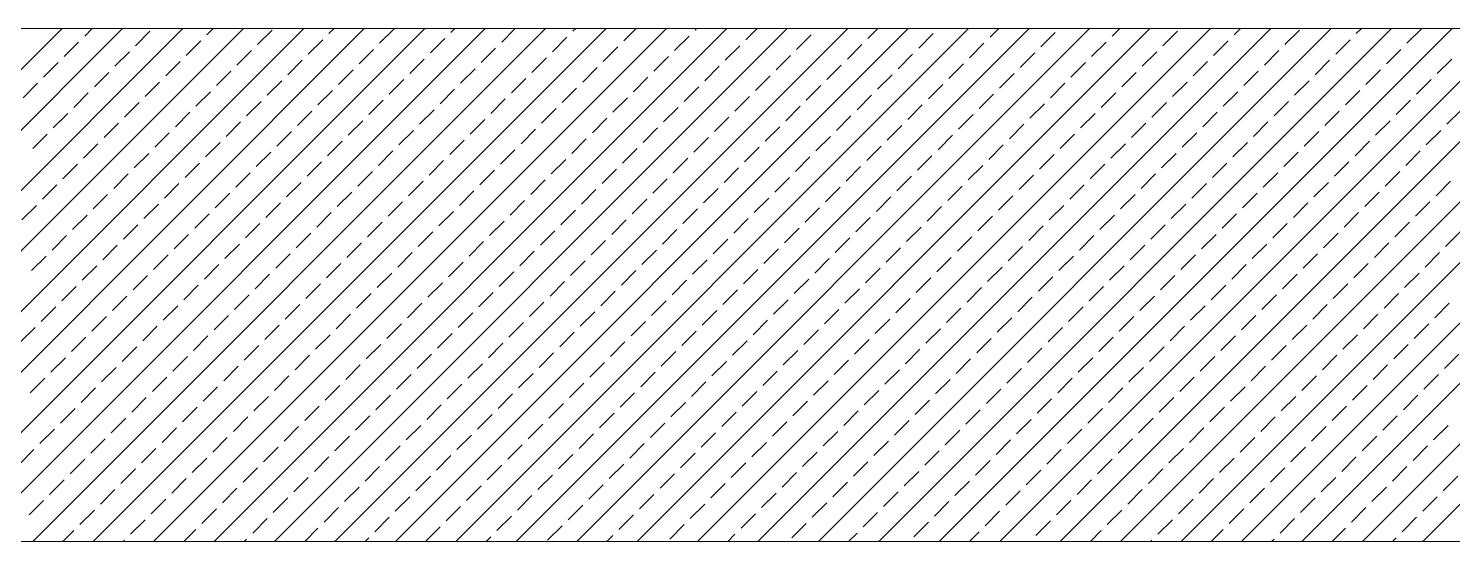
# Model space of a CAD drawing. Header units: millimetres. Extents: x -16104 to 67872, y -88009 to 12107.
# Drawn here: x 1015.96 to 1036.79, y -6998.68 to -6991.18 of the extents above; entities that cross this region are included whole.
import ezdxf

# ---------------------------------------------------------------- set-up
doc = ezdxf.new("R2010")
doc.units = ezdxf.units.MM
doc.layers.get('0').update_dxf_attribs({"color": 241})
doc.layers.add('TARAMA', color=8, linetype='Continuous', lineweight=15)

# ---------------------------------------------------------------- blocks, each defined once
blk = doc.blocks.new('POK')
at = {"layer": 'TARAMA'}
for p, q in [((48031.265, -33586.417), (49095.765, -33586.417)), ((48221.74, -33616.417), (48251.74, -33586.417)), ((48225.275, -33616.417), (48255.275, -33586.417)), ((48228.811, -33616.417), (48258.811, -33586.417)), ((48232.346, -33616.417), (48262.346, -33586.417)), ((48235.882, -33616.417), (48265.882, -33586.417)), ((48239.417, -33616.417), (48269.417, -33586.417)), ((48242.953, -33616.417), (48272.953, -33586.417)), ((48246.488, -33616.417), (48276.488, -33586.417)), ((48250.024, -33616.417), (48280.024, -33586.417)), ((48253.06, -33586.862), (48253.505, -33586.417)), ((48253.559, -33616.417), (48283.559, -33586.417)), ((48256.03, -33587.427), (48256.879, -33586.579)), ((48257.095, -33616.417), (48287.095, -33586.417)), ((48260.202, -33586.791), (48260.576, -33586.417)), ((48260.63, -33616.417), (48290.63, -33586.417)), ((48263.172, -33587.357), (48264.02, -33586.508)), ((48264.166, -33616.417), (48294.166, -33586.417)), ((48267.344, -33586.72), (48267.647, -33586.417)), ((48267.701, -33616.417), (48297.701, -33586.417)), ((48270.314, -33587.286), (48271.162, -33586.437)), ((48271.237, -33616.417), (48301.237, -33586.417)), ((48274.486, -33586.649), (48274.718, -33586.417)), ((48274.773, -33616.417), (48304.773, -33586.417)), ((48277.455, -33587.215), (48278.253, -33586.417)), ((48278.308, -33616.417), (48308.308, -33586.417)), ((48280.425, -33587.781), (48281.274, -33586.932)), ((48281.627, -33586.579), (48281.789, -33586.417)), ((48281.844, -33616.417), (48311.844, -33586.417)), ((48284.597, -33587.144), (48285.324, -33586.417)), ((48285.379, -33616.417), (48315.379, -33586.417)), ((48287.567, -33587.71), (48288.416, -33586.862)), ((48288.769, -33586.508), (48288.86, -33586.417)), ((48288.915, -33616.417), (48318.915, -33586.417)), ((48291.739, -33587.074), (48292.395, -33586.417)), ((48292.45, -33616.417), (48322.45, -33586.417)), ((48294.709, -33587.639), (48295.557, -33586.791)), ((48295.911, -33586.437), (48295.931, -33586.417)), ((48295.986, -33616.417), (48325.986, -33586.417)), ((48298.881, -33587.003), (48299.466, -33586.417)), ((48299.521, -33616.417), (48329.521, -33586.417)), ((48301.851, -33587.569), (48302.699, -33586.72)), ((48303.057, -33616.417), (48333.057, -33586.417)), ((48306.023, -33586.932), (48306.538, -33586.417)), ((48306.592, -33616.417), (48336.592, -33586.417)), ((48308.992, -33587.498), (48309.841, -33586.649)), ((48310.128, -33616.417), (48340.128, -33586.417)), ((48313.164, -33586.862), (48313.609, -33586.417)), ((48313.663, -33616.417), (48343.663, -33586.417)), ((48316.134, -33587.427), (48316.983, -33586.579)), ((48317.199, -33616.417), (48347.199, -33586.417)), ((48320.306, -33586.791), (48320.68, -33586.417)), ((48320.734, -33616.417), (48350.734, -33586.417)), ((48323.276, -33587.357), (48324.124, -33586.508)), ((48324.27, -33616.417), (48354.27, -33586.417)), ((48327.448, -33586.72), (48327.751, -33586.417)), ((48327.806, -33616.417), (48357.806, -33586.417)), ((48330.418, -33587.286), (48331.266, -33586.437)), ((48331.341, -33616.417), (48361.341, -33586.417)), ((48251.858, -33588.064), (48252.707, -33587.215)), ((48254.828, -33588.629), (48255.677, -33587.781)), ((48259, -33587.993), (48259.848, -33587.144)), ((48261.97, -33588.559), (48262.818, -33587.71)), ((48266.142, -33587.922), (48266.99, -33587.074)), ((48269.112, -33588.488), (48269.96, -33587.639)), ((48273.283, -33587.852), (48274.132, -33587.003)), ((48276.253, -33588.417), (48277.102, -33587.569)), ((48283.395, -33588.347), (48284.244, -33587.498)), ((48290.537, -33588.276), (48291.385, -33587.427)), ((48297.679, -33588.205), (48298.527, -33587.357)), ((48304.82, -33588.134), (48305.669, -33587.286)), ((48311.962, -33588.064), (48312.811, -33587.215)), ((48314.932, -33588.629), (48315.781, -33587.781)), ((48319.104, -33587.993), (48319.953, -33587.144)), ((48322.074, -33588.559), (48322.922, -33587.71)), ((48326.246, -33587.922), (48327.094, -33587.074)), ((48329.216, -33588.488), (48330.064, -33587.639)), ((48250.656, -33589.266), (48251.505, -33588.417)), ((48257.798, -33589.195), (48258.646, -33588.347)), ((48264.94, -33589.124), (48265.788, -33588.276)), ((48272.081, -33589.054), (48272.93, -33588.205)), ((48279.223, -33588.983), (48280.072, -33588.134)), ((48286.365, -33588.912), (48287.213, -33588.064)), ((48293.507, -33588.841), (48294.355, -33587.993)), ((48296.477, -33589.407), (48297.325, -33588.559)), ((48300.649, -33588.771), (48301.497, -33587.922)), ((48303.618, -33589.336), (48304.467, -33588.488)), ((48307.79, -33588.7), (48308.639, -33587.852)), ((48310.76, -33589.266), (48311.609, -33588.417)), ((48317.902, -33589.195), (48318.75, -33588.347)), ((48325.044, -33589.124), (48325.892, -33588.276)), ((48332.185, -33589.054), (48333.034, -33588.205)), ((48253.626, -33589.831), (48254.474, -33588.983)), ((48260.768, -33589.761), (48261.616, -33588.912)), ((48267.909, -33589.69), (48268.758, -33588.841)), ((48270.879, -33590.256), (48271.728, -33589.407)), ((48275.051, -33589.619), (48275.9, -33588.771)), ((48278.021, -33590.185), (48278.87, -33589.336)), ((48282.193, -33589.549), (48283.042, -33588.7)), ((48285.163, -33590.114), (48286.011, -33589.266)), ((48289.335, -33589.478), (48290.183, -33588.629)), ((48292.305, -33590.044), (48293.153, -33589.195)), ((48299.446, -33589.973), (48300.295, -33589.124)), ((48306.588, -33589.902), (48307.437, -33589.054)), ((48313.73, -33589.831), (48314.579, -33588.983)), ((48320.872, -33589.761), (48321.72, -33588.912)), ((48328.014, -33589.69), (48328.862, -33588.841)), ((48330.983, -33590.256), (48331.832, -33589.407)), ((48249.454, -33590.468), (48250.303, -33589.619)), ((48252.424, -33591.034), (48253.272, -33590.185)), ((48256.596, -33590.397), (48257.444, -33589.549)), ((48259.566, -33590.963), (48260.414, -33590.114)), ((48263.738, -33590.326), (48264.586, -33589.478)), ((48266.707, -33590.892), (48267.556, -33590.044)), ((48273.849, -33590.821), (48274.698, -33589.973)), ((48280.991, -33590.751), (48281.839, -33589.902)), ((48288.133, -33590.68), (48288.981, -33589.831)), ((48295.275, -33590.609), (48296.123, -33589.761)), ((48302.416, -33590.539), (48303.265, -33589.69)), ((48305.386, -33591.104), (48306.235, -33590.256)), ((48309.558, -33590.468), (48310.407, -33589.619)), ((48312.528, -33591.034), (48313.376, -33590.185)), ((48316.7, -33590.397), (48317.548, -33589.549)), ((48319.67, -33590.963), (48320.518, -33590.114)), ((48323.842, -33590.326), (48324.69, -33589.478)), ((48326.811, -33590.892), (48327.66, -33590.044)), ((48255.394, -33591.599), (48256.242, -33590.751)), ((48262.535, -33591.528), (48263.384, -33590.68)), ((48269.677, -33591.458), (48270.526, -33590.609)), ((48276.819, -33591.387), (48277.668, -33590.539)), ((48279.789, -33591.953), (48280.637, -33591.104)), ((48283.961, -33591.316), (48284.809, -33590.468)), ((48286.931, -33591.882), (48287.779, -33591.034)), ((48291.103, -33591.246), (48291.951, -33590.397)), ((48294.072, -33591.811), (48294.921, -33590.963)), ((48298.244, -33591.175), (48299.093, -33590.326)), ((48301.214, -33591.741), (48302.063, -33590.892)), ((48308.356, -33591.67), (48309.205, -33590.821)), ((48315.498, -33591.599), (48316.346, -33590.751)), ((48322.64, -33591.528), (48323.488, -33590.68)), ((48329.781, -33591.458), (48330.63, -33590.609)), ((48251.222, -33592.236), (48252.07, -33591.387)), ((48254.192, -33592.801), (48255.04, -33591.953)), ((48258.364, -33592.165), (48259.212, -33591.316)), ((48261.333, -33592.731), (48262.182, -33591.882)), ((48265.505, -33592.094), (48266.354, -33591.246)), ((48268.475, -33592.66), (48269.324, -33591.811)), ((48272.647, -33592.023), (48273.496, -33591.175)), ((48275.617, -33592.589), (48276.465, -33591.741)), ((48282.759, -33592.518), (48283.607, -33591.67)), ((48289.9, -33592.448), (48290.749, -33591.599)), ((48297.042, -33592.377), (48297.891, -33591.528)), ((48304.184, -33592.306), (48305.033, -33591.458)), ((48311.326, -33592.236), (48312.174, -33591.387)), ((48314.296, -33592.801), (48315.144, -33591.953)), ((48318.468, -33592.165), (48319.316, -33591.316)), ((48321.437, -33592.731), (48322.286, -33591.882)), ((48325.609, -33592.094), (48326.458, -33591.246)), ((48328.579, -33592.66), (48329.428, -33591.811)), ((48332.751, -33592.023), (48333.6, -33591.175)), ((48250.02, -33593.438), (48250.868, -33592.589)), ((48257.161, -33593.367), (48258.01, -33592.518)), ((48264.303, -33593.296), (48265.152, -33592.448)), ((48271.445, -33593.226), (48272.294, -33592.377)), ((48278.587, -33593.155), (48279.435, -33592.306)), ((48285.729, -33593.084), (48286.577, -33592.236)), ((48292.87, -33593.013), (48293.719, -33592.165)), ((48295.84, -33593.579), (48296.689, -33592.731)), ((48300.012, -33592.943), (48300.861, -33592.094)), ((48302.982, -33593.508), (48303.83, -33592.66)), ((48307.154, -33592.872), (48308.002, -33592.023)), ((48310.124, -33593.438), (48310.972, -33592.589)), ((48317.266, -33593.367), (48318.114, -33592.518)), ((48324.407, -33593.296), (48325.256, -33592.448)), ((48331.549, -33593.226), (48332.398, -33592.377)), ((48252.99, -33594.003), (48253.838, -33593.155)), ((48260.131, -33593.933), (48260.98, -33593.084)), ((48267.273, -33593.862), (48268.122, -33593.013)), ((48270.243, -33594.428), (48271.091, -33593.579)), ((48274.415, -33593.791), (48275.263, -33592.943)), ((48277.385, -33594.357), (48278.233, -33593.508)), ((48281.557, -33593.721), (48282.405, -33592.872)), ((48284.526, -33594.286), (48285.375, -33593.438)), ((48288.698, -33593.65), (48289.547, -33592.801)), ((48291.668, -33594.215), (48292.517, -33593.367)), ((48298.81, -33594.145), (48299.659, -33593.296)), ((48305.952, -33594.074), (48306.8, -33593.226)), ((48313.094, -33594.003), (48313.942, -33593.155)), ((48320.235, -33593.933), (48321.084, -33593.084)), ((48327.377, -33593.862), (48328.226, -33593.013)), ((48330.347, -33594.428), (48331.196, -33593.579)), ((48251.787, -33595.205), (48252.636, -33594.357)), ((48255.959, -33594.569), (48256.808, -33593.721)), ((48258.929, -33595.135), (48259.778, -33594.286)), ((48263.101, -33594.498), (48263.95, -33593.65)), ((48266.071, -33595.064), (48266.92, -33594.215)), ((48273.213, -33594.993), (48274.061, -33594.145)), ((48280.355, -33594.923), (48281.203, -33594.074)), ((48287.496, -33594.852), (48288.345, -33594.003)), ((48294.638, -33594.781), (48295.487, -33593.933)), ((48301.78, -33594.71), (48302.628, -33593.862)), ((48304.75, -33595.276), (48305.598, -33594.428)), ((48308.922, -33594.64), (48309.77, -33593.791)), ((48311.892, -33595.205), (48312.74, -33594.357)), ((48316.063, -33594.569), (48316.912, -33593.721)), ((48319.033, -33595.135), (48319.882, -33594.286)), ((48323.205, -33594.498), (48324.054, -33593.65)), ((48326.175, -33595.064), (48327.024, -33594.215)), ((48254.757, -33595.771), (48255.606, -33594.923)), ((48261.899, -33595.7), (48262.748, -33594.852)), ((48269.041, -33595.63), (48269.889, -33594.781)), ((48276.183, -33595.559), (48277.031, -33594.71)), ((48279.152, -33596.125), (48280.001, -33595.276)), ((48283.324, -33595.488), (48284.173, -33594.64)), ((48286.294, -33596.054), (48287.143, -33595.205)), ((48290.466, -33595.418), (48291.315, -33594.569)), ((48293.436, -33595.983), (48294.285, -33595.135)), ((48297.608, -33595.347), (48298.456, -33594.498)), ((48300.578, -33595.913), (48301.426, -33595.064)), ((48307.72, -33595.842), (48308.568, -33594.993)), ((48314.861, -33595.771), (48315.71, -33594.923)), ((48322.003, -33595.7), (48322.852, -33594.852)), ((48329.145, -33595.63), (48329.993, -33594.781)), ((48250.585, -33596.408), (48251.434, -33595.559)), ((48253.555, -33596.973), (48254.404, -33596.125)), ((48257.727, -33596.337), (48258.576, -33595.488)), ((48260.697, -33596.902), (48261.546, -33596.054)), ((48264.869, -33596.266), (48265.717, -33595.418)), ((48267.839, -33596.832), (48268.687, -33595.983)), ((48272.011, -33596.195), (48272.859, -33595.347)), ((48274.981, -33596.761), (48275.829, -33595.913)), ((48282.122, -33596.69), (48282.971, -33595.842)), ((48289.264, -33596.62), (48290.113, -33595.771)), ((48296.406, -33596.549), (48297.254, -33595.7)), ((48303.548, -33596.478), (48304.396, -33595.63)), ((48310.689, -33596.408), (48311.538, -33595.559)), ((48313.659, -33596.973), (48314.508, -33596.125)), ((48317.831, -33596.337), (48318.68, -33595.488)), ((48320.801, -33596.902), (48321.65, -33596.054)), ((48324.973, -33596.266), (48325.822, -33595.418)), ((48327.943, -33596.832), (48328.791, -33595.983)), ((48332.115, -33596.195), (48332.963, -33595.347)), ((48249.383, -33597.61), (48250.232, -33596.761)), ((48256.525, -33597.539), (48257.374, -33596.69)), ((48263.667, -33597.468), (48264.515, -33596.62)), ((48270.809, -33597.397), (48271.657, -33596.549)), ((48277.95, -33597.327), (48278.799, -33596.478)), ((48285.092, -33597.256), (48285.941, -33596.408)), ((48292.234, -33597.185), (48293.082, -33596.337)), ((48295.204, -33597.751), (48296.052, -33596.902)), ((48299.376, -33597.115), (48300.224, -33596.266)), ((48302.346, -33597.68), (48303.194, -33596.832)), ((48306.517, -33597.044), (48307.366, -33596.195)), ((48309.487, -33597.61), (48310.336, -33596.761)), ((48316.629, -33597.539), (48317.478, -33596.69)), ((48323.771, -33597.468), (48324.619, -33596.62)), ((48330.913, -33597.397), (48331.761, -33596.549)), ((48252.353, -33598.175), (48253.202, -33597.327)), ((48259.495, -33598.105), (48260.343, -33597.256)), ((48266.637, -33598.034), (48267.485, -33597.185)), ((48269.607, -33598.6), (48270.455, -33597.751)), ((48273.778, -33597.963), (48274.627, -33597.115)), ((48276.748, -33598.529), (48277.597, -33597.68)), ((48280.92, -33597.892), (48281.769, -33597.044)), ((48283.89, -33598.458), (48284.739, -33597.61)), ((48288.062, -33597.822), (48288.911, -33596.973)), ((48291.032, -33598.387), (48291.88, -33597.539)), ((48298.174, -33598.317), (48299.022, -33597.468)), ((48305.315, -33598.246), (48306.164, -33597.397)), ((48312.457, -33598.175), (48313.306, -33597.327)), ((48319.599, -33598.105), (48320.448, -33597.256)), ((48326.741, -33598.034), (48327.589, -33597.185)), ((48329.711, -33598.6), (48330.559, -33597.751)), ((48251.151, -33599.377), (48252, -33598.529)), ((48255.323, -33598.741), (48256.171, -33597.892)), ((48258.293, -33599.307), (48259.141, -33598.458)), ((48262.465, -33598.67), (48263.313, -33597.822)), ((48265.435, -33599.236), (48266.283, -33598.387)), ((48272.576, -33599.165), (48273.425, -33598.317)), ((48279.718, -33599.095), (48280.567, -33598.246)), ((48286.86, -33599.024), (48287.708, -33598.175)), ((48294.002, -33598.953), (48294.85, -33598.105)), ((48301.143, -33598.882), (48301.992, -33598.034)), ((48304.113, -33599.448), (48304.962, -33598.6)), ((48308.285, -33598.812), (48309.134, -33597.963)), ((48311.255, -33599.377), (48312.104, -33598.529)), ((48315.427, -33598.741), (48316.276, -33597.892)), ((48318.397, -33599.307), (48319.245, -33598.458)), ((48322.569, -33598.67), (48323.417, -33597.822)), ((48325.539, -33599.236), (48326.387, -33598.387)), ((48332.68, -33599.165), (48333.529, -33598.317)), ((48254.121, -33599.943), (48254.969, -33599.095)), ((48261.263, -33599.872), (48262.111, -33599.024)), ((48268.404, -33599.802), (48269.253, -33598.953)), ((48275.546, -33599.731), (48276.395, -33598.882)), ((48278.516, -33600.297), (48279.365, -33599.448)), ((48282.688, -33599.66), (48283.537, -33598.812)), ((48285.658, -33600.226), (48286.506, -33599.377)), ((48289.83, -33599.589), (48290.678, -33598.741)), ((48292.8, -33600.155), (48293.648, -33599.307)), ((48296.972, -33599.519), (48297.82, -33598.67)), ((48299.941, -33600.084), (48300.79, -33599.236)), ((48307.083, -33600.014), (48307.932, -33599.165)), ((48314.225, -33599.943), (48315.073, -33599.095)), ((48321.367, -33599.872), (48322.215, -33599.024)), ((48328.509, -33599.802), (48329.357, -33598.953)), ((48249.949, -33600.579), (48250.797, -33599.731)), ((48257.091, -33600.509), (48257.939, -33599.66)), ((48260.061, -33601.074), (48260.909, -33600.226)), ((48264.233, -33600.438), (48265.081, -33599.589)), ((48267.202, -33601.004), (48268.051, -33600.155)), ((48271.374, -33600.367), (48272.223, -33599.519)), ((48274.344, -33600.933), (48275.193, -33600.084)), ((48281.486, -33600.862), (48282.334, -33600.014)), ((48288.628, -33600.792), (48289.476, -33599.943)), ((48295.769, -33600.721), (48296.618, -33599.872)), ((48302.911, -33600.65), (48303.76, -33599.802)), ((48310.053, -33600.579), (48310.902, -33599.731)), ((48317.195, -33600.509), (48318.043, -33599.66)), ((48320.165, -33601.074), (48321.013, -33600.226)), ((48324.337, -33600.438), (48325.185, -33599.589)), ((48327.306, -33601.004), (48328.155, -33600.155)), ((48331.478, -33600.367), (48332.327, -33599.519)), ((48252.919, -33601.145), (48253.767, -33600.297)), ((48255.889, -33601.711), (48256.737, -33600.862)), ((48263.03, -33601.64), (48263.879, -33600.792)), ((48270.172, -33601.569), (48271.021, -33600.721)), ((48277.314, -33601.499), (48278.163, -33600.65)), ((48284.456, -33601.428), (48285.304, -33600.579)), ((48291.598, -33601.357), (48292.446, -33600.509)), ((48294.567, -33601.923), (48295.416, -33601.074)), ((48298.739, -33601.287), (48299.588, -33600.438)), ((48301.709, -33601.852), (48302.558, -33601.004)), ((48305.881, -33601.216), (48306.73, -33600.367)), ((48308.851, -33601.782), (48309.699, -33600.933)), ((48313.023, -33601.145), (48313.871, -33600.297)), ((48315.993, -33601.711), (48316.841, -33600.862)), ((48323.135, -33601.64), (48323.983, -33600.792)), ((48330.276, -33601.569), (48331.125, -33600.721)), ((48251.717, -33602.347), (48252.565, -33601.499)), ((48258.859, -33602.277), (48259.707, -33601.428)), ((48266, -33602.206), (48266.849, -33601.357)), ((48268.97, -33602.771), (48269.819, -33601.923)), ((48273.142, -33602.135), (48273.991, -33601.287)), ((48276.112, -33602.701), (48276.96, -33601.852)), ((48280.284, -33602.064), (48281.132, -33601.216)), ((48283.254, -33602.63), (48284.102, -33601.782)), ((48287.426, -33601.994), (48288.274, -33601.145)), ((48290.395, -33602.559), (48291.244, -33601.711)), ((48297.537, -33602.489), (48298.386, -33601.64)), ((48304.679, -33602.418), (48305.528, -33601.569)), ((48311.821, -33602.347), (48312.669, -33601.499)), ((48318.963, -33602.277), (48319.811, -33601.428)), ((48326.104, -33602.206), (48326.953, -33601.357)), ((48329.074, -33602.771), (48329.923, -33601.923)), ((48250.515, -33603.549), (48251.363, -33602.701)), ((48254.687, -33602.913), (48255.535, -33602.064)), ((48257.656, -33603.479), (48258.505, -33602.63)), ((48261.828, -33602.842), (48262.677, -33601.994)), ((48264.798, -33603.408), (48265.647, -33602.559)), ((48271.94, -33603.337), (48272.789, -33602.489)), ((48279.082, -33603.266), (48279.93, -33602.418)), ((48286.224, -33603.196), (48287.072, -33602.347)), ((48293.365, -33603.125), (48294.214, -33602.277)), ((48300.507, -33603.054), (48301.356, -33602.206)), ((48303.477, -33603.62), (48304.325, -33602.771)), ((48307.649, -33602.984), (48308.497, -33602.135)), ((48310.619, -33603.549), (48311.467, -33602.701)), ((48314.791, -33602.913), (48315.639, -33602.064)), ((48317.76, -33603.479), (48318.609, -33602.63)), ((48321.932, -33602.842), (48322.781, -33601.994)), ((48324.902, -33603.408), (48325.751, -33602.559)), ((48332.044, -33603.337), (48332.893, -33602.489)), ((48253.484, -33604.115), (48254.333, -33603.266)), ((48260.626, -33604.044), (48261.475, -33603.196)), ((48267.768, -33603.974), (48268.617, -33603.125)), ((48274.91, -33603.903), (48275.758, -33603.054)), ((48277.88, -33604.469), (48278.728, -33603.62)), ((48282.052, -33603.832), (48282.9, -33602.984)), ((48285.021, -33604.398), (48285.87, -33603.549)), ((48289.193, -33603.761), (48290.042, -33602.913)), ((48292.163, -33604.327), (48293.012, -33603.479)), ((48296.335, -33603.691), (48297.184, -33602.842)), ((48299.305, -33604.256), (48300.154, -33603.408)), ((48306.447, -33604.186), (48307.295, -33603.337)), ((48313.589, -33604.115), (48314.437, -33603.266)), ((48320.73, -33604.044), (48321.579, -33603.196)), ((48327.872, -33603.974), (48328.721, -33603.125)), ((48249.313, -33604.751), (48250.161, -33603.903)), ((48256.454, -33604.681), (48257.303, -33603.832)), ((48259.424, -33605.246), (48260.273, -33604.398)), ((48263.596, -33604.61), (48264.445, -33603.761)), ((48266.566, -33605.176), (48267.414, -33604.327)), ((48270.738, -33604.539), (48271.586, -33603.691)), ((48273.708, -33605.105), (48274.556, -33604.256)), ((48280.85, -33605.034), (48281.698, -33604.186)), ((48287.991, -33604.964), (48288.84, -33604.115)), ((48295.133, -33604.893), (48295.982, -33604.044)), ((48302.275, -33604.822), (48303.123, -33603.974)), ((48309.417, -33604.751), (48310.265, -33603.903)), ((48316.558, -33604.681), (48317.407, -33603.832)), ((48319.528, -33605.246), (48320.377, -33604.398)), ((48323.7, -33604.61), (48324.549, -33603.761)), ((48326.67, -33605.176), (48327.519, -33604.327)), ((48330.842, -33604.539), (48331.691, -33603.691)), ((48252.282, -33605.317), (48253.131, -33604.469)), ((48255.252, -33605.883), (48256.101, -33605.034)), ((48262.394, -33605.812), (48263.243, -33604.964)), ((48269.536, -33605.741), (48270.384, -33604.893)), ((48276.678, -33605.671), (48277.526, -33604.822)), ((48283.819, -33605.6), (48284.668, -33604.751)), ((48290.961, -33605.529), (48291.81, -33604.681)), ((48293.931, -33606.095), (48294.78, -33605.246)), ((48298.103, -33605.458), (48298.951, -33604.61)), ((48301.073, -33606.024), (48301.921, -33605.176)), ((48305.245, -33605.388), (48306.093, -33604.539)), ((48308.215, -33605.953), (48309.063, -33605.105)), ((48312.386, -33605.317), (48313.235, -33604.469)), ((48315.356, -33605.883), (48316.205, -33605.034)), ((48322.498, -33605.812), (48323.347, -33604.964)), ((48329.64, -33605.741), (48330.488, -33604.893)), ((48251.08, -33606.519), (48251.929, -33605.671)), ((48258.222, -33606.448), (48259.071, -33605.6)), ((48265.364, -33606.378), (48266.212, -33605.529)), ((48268.334, -33606.943), (48269.182, -33606.095)), ((48272.506, -33606.307), (48273.354, -33605.458)), ((48275.476, -33606.873), (48276.324, -33606.024)), ((48279.647, -33606.236), (48280.496, -33605.388)), ((48282.617, -33606.802), (48283.466, -33605.953)), ((48286.789, -33606.166), (48287.638, -33605.317)), ((48289.759, -33606.731), (48290.608, -33605.883)), ((48296.901, -33606.661), (48297.749, -33605.812)), ((48304.043, -33606.59), (48304.891, -33605.741)), ((48311.184, -33606.519), (48312.033, -33605.671)), ((48318.326, -33606.448), (48319.175, -33605.6)), ((48325.468, -33606.378), (48326.316, -33605.529)), ((48328.438, -33606.943), (48329.286, -33606.095)), ((48332.61, -33606.307), (48333.458, -33605.458)), ((48249.878, -33607.721), (48250.727, -33606.873)), ((48254.05, -33607.085), (48254.899, -33606.236)), ((48257.02, -33607.651), (48257.869, -33606.802)), ((48261.192, -33607.014), (48262.04, -33606.166)), ((48264.162, -33607.58), (48265.01, -33606.731)), ((48271.304, -33607.509), (48272.152, -33606.661)), ((48278.445, -33607.438), (48279.294, -33606.59)), ((48285.587, -33607.368), (48286.436, -33606.519)), ((48292.729, -33607.297), (48293.577, -33606.448)), ((48299.871, -33607.226), (48300.719, -33606.378)), ((48302.841, -33607.792), (48303.689, -33606.943)), ((48307.012, -33607.156), (48307.861, -33606.307)), ((48309.982, -33607.721), (48310.831, -33606.873)), ((48314.154, -33607.085), (48315.003, -33606.236)), ((48317.124, -33607.651), (48317.973, -33606.802)), ((48321.296, -33607.014), (48322.145, -33606.166)), ((48324.266, -33607.58), (48325.114, -33606.731)), ((48331.408, -33607.509), (48332.256, -33606.661)), ((48252.848, -33608.287), (48253.697, -33607.438)), ((48259.99, -33608.216), (48260.838, -33607.368)), ((48267.132, -33608.145), (48267.98, -33607.297)), ((48274.273, -33608.075), (48275.122, -33607.226)), ((48281.415, -33608.004), (48282.264, -33607.156)), ((48284.385, -33608.57), (48285.234, -33607.721)), ((48288.557, -33607.933), (48289.406, -33607.085)), ((48291.527, -33608.499), (48292.375, -33607.651)), ((48295.699, -33607.863), (48296.547, -33607.014)), ((48298.669, -33608.428), (48299.517, -33607.58)), ((48305.81, -33608.358), (48306.659, -33607.509)), ((48312.952, -33608.287), (48313.801, -33607.438)), ((48320.094, -33608.216), (48320.942, -33607.368)), ((48327.236, -33608.145), (48328.084, -33607.297)), ((48255.818, -33608.853), (48256.666, -33608.004)), ((48258.788, -33609.418), (48259.636, -33608.57)), ((48262.96, -33608.782), (48263.808, -33607.933)), ((48265.93, -33609.348), (48266.778, -33608.499)), ((48270.101, -33608.711), (48270.95, -33607.863)), ((48273.071, -33609.277), (48273.92, -33608.428)), ((48277.243, -33608.64), (48278.092, -33607.792)), ((48280.213, -33609.206), (48281.062, -33608.358)), ((48287.355, -33609.135), (48288.203, -33608.287)), ((48294.497, -33609.065), (48295.345, -33608.216)), ((48301.638, -33608.994), (48302.487, -33608.145)), ((48308.78, -33608.923), (48309.629, -33608.075)), ((48315.922, -33608.853), (48316.771, -33608.004)), ((48318.892, -33609.418), (48319.74, -33608.57)), ((48323.064, -33608.782), (48323.912, -33607.933)), ((48326.034, -33609.348), (48326.882, -33608.499)), ((48330.206, -33608.711), (48331.054, -33607.863)), ((48251.646, -33609.489), (48252.495, -33608.64)), ((48254.616, -33610.055), (48255.464, -33609.206)), ((48261.758, -33609.984), (48262.606, -33609.135)), ((48268.899, -33609.913), (48269.748, -33609.065)), ((48276.041, -33609.843), (48276.89, -33608.994)), ((48283.183, -33609.772), (48284.032, -33608.923)), ((48290.325, -33609.701), (48291.173, -33608.853)), ((48293.295, -33610.267), (48294.143, -33609.418)), ((48297.467, -33609.63), (48298.315, -33608.782)), ((48300.436, -33610.196), (48301.285, -33609.348)), ((48304.608, -33609.56), (48305.457, -33608.711)), ((48307.578, -33610.125), (48308.427, -33609.277)), ((48311.75, -33609.489), (48312.599, -33608.64)), ((48314.72, -33610.055), (48315.568, -33609.206)), ((48321.862, -33609.984), (48322.71, -33609.135)), ((48329.003, -33609.913), (48329.852, -33609.065)), ((48250.444, -33610.691), (48251.292, -33609.843)), ((48257.586, -33610.62), (48258.434, -33609.772)), ((48264.727, -33610.55), (48265.576, -33609.701)), ((48267.697, -33611.115), (48268.546, -33610.267)), ((48271.869, -33610.479), (48272.718, -33609.63)), ((48274.839, -33611.045), (48275.688, -33610.196)), ((48279.011, -33610.408), (48279.86, -33609.56)), ((48281.981, -33610.974), (48282.829, -33610.125)), ((48286.153, -33610.338), (48287.001, -33609.489)), ((48289.123, -33610.903), (48289.971, -33610.055)), ((48296.264, -33610.832), (48297.113, -33609.984)), ((48303.406, -33610.762), (48304.255, -33609.913)), ((48310.548, -33610.691), (48311.397, -33609.843)), ((48317.69, -33610.62), (48318.538, -33609.772)), ((48324.832, -33610.55), (48325.68, -33609.701)), ((48327.801, -33611.115), (48328.65, -33610.267)), ((48331.973, -33610.479), (48332.822, -33609.63)), ((48249.242, -33611.893), (48250.09, -33611.045)), ((48253.414, -33611.257), (48254.262, -33610.408)), ((48256.384, -33611.822), (48257.232, -33610.974)), ((48260.556, -33611.186), (48261.404, -33610.338)), ((48263.525, -33611.752), (48264.374, -33610.903)), ((48270.667, -33611.681), (48271.516, -33610.832)), ((48277.809, -33611.61), (48278.657, -33610.762)), ((48284.951, -33611.54), (48285.799, -33610.691)), ((48292.093, -33611.469), (48292.941, -33610.62)), ((48299.234, -33611.398), (48300.083, -33610.55)), ((48302.204, -33611.964), (48303.053, -33611.115)), ((48306.376, -33611.327), (48307.225, -33610.479)), ((48309.346, -33611.893), (48310.194, -33611.045)), ((48313.518, -33611.257), (48314.366, -33610.408)), ((48316.488, -33611.822), (48317.336, -33610.974)), ((48320.66, -33611.186), (48321.508, -33610.338)), ((48323.629, -33611.752), (48324.478, -33610.903)), ((48330.771, -33611.681), (48331.62, -33610.832)), ((48252.212, -33612.459), (48253.06, -33611.61)), ((48259.353, -33612.388), (48260.202, -33611.54)), ((48266.495, -33612.317), (48267.344, -33611.469)), ((48273.637, -33612.247), (48274.486, -33611.398)), ((48280.779, -33612.176), (48281.627, -33611.327)), ((48283.749, -33612.742), (48284.597, -33611.893)), ((48287.921, -33612.105), (48288.769, -33611.257)), ((48290.89, -33612.671), (48291.739, -33611.822)), ((48295.062, -33612.035), (48295.911, -33611.186)), ((48298.032, -33612.6), (48298.881, -33611.752)), ((48305.174, -33612.53), (48306.023, -33611.681)), ((48312.316, -33612.459), (48313.164, -33611.61)), ((48319.458, -33612.388), (48320.306, -33611.54)), ((48326.599, -33612.317), (48327.448, -33611.469)), ((48255.182, -33613.025), (48256.03, -33612.176)), ((48258.151, -33613.59), (48259, -33612.742)), ((48262.323, -33612.954), (48263.172, -33612.105)), ((48265.293, -33613.52), (48266.142, -33612.671)), ((48269.465, -33612.883), (48270.314, -33612.035)), ((48272.435, -33613.449), (48273.283, -33612.6)), ((48276.607, -33612.812), (48277.455, -33611.964)), ((48279.577, -33613.378), (48280.425, -33612.53)), ((48286.719, -33613.307), (48287.567, -33612.459)), ((48293.86, -33613.237), (48294.709, -33612.388)), ((48301.002, -33613.166), (48301.851, -33612.317)), ((48308.144, -33613.095), (48308.992, -33612.247)), ((48315.286, -33613.025), (48316.134, -33612.176)), ((48318.255, -33613.59), (48319.104, -33612.742)), ((48322.427, -33612.954), (48323.276, -33612.105)), ((48325.397, -33613.52), (48326.246, -33612.671)), ((48329.569, -33612.883), (48330.418, -33612.035)), ((48332.539, -33613.449), (48333.388, -33612.6)), ((48251.01, -33613.661), (48251.858, -33612.812)), ((48253.979, -33614.227), (48254.828, -33613.378)), ((48261.121, -33614.156), (48261.97, -33613.307)), ((48268.263, -33614.085), (48269.112, -33613.237)), ((48275.405, -33614.014), (48276.253, -33613.166)), ((48282.547, -33613.944), (48283.395, -33613.095)), ((48289.688, -33613.873), (48290.537, -33613.025)), ((48292.658, -33614.439), (48293.507, -33613.59)), ((48296.83, -33613.802), (48297.679, -33612.954)), ((48299.8, -33614.368), (48300.649, -33613.52)), ((48303.972, -33613.732), (48304.82, -33612.883)), ((48306.942, -33614.297), (48307.79, -33613.449)), ((48311.114, -33613.661), (48311.962, -33612.812)), ((48314.084, -33614.227), (48314.932, -33613.378)), ((48321.225, -33614.156), (48322.074, -33613.307)), ((48328.367, -33614.085), (48329.216, -33613.237)), ((48249.808, -33614.863), (48250.656, -33614.014)), ((48256.949, -33614.792), (48257.798, -33613.944)), ((48264.091, -33614.722), (48264.94, -33613.873)), ((48267.061, -33615.287), (48267.909, -33614.439)), ((48271.233, -33614.651), (48272.081, -33613.802)), ((48274.203, -33615.217), (48275.051, -33614.368)), ((48278.375, -33614.58), (48279.223, -33613.732)), ((48281.344, -33615.146), (48282.193, -33614.297)), ((48285.516, -33614.509), (48286.365, -33613.661)), ((48288.486, -33615.075), (48289.335, -33614.227)), ((48295.628, -33615.004), (48296.477, -33614.156)), ((48302.77, -33614.934), (48303.618, -33614.085)), ((48309.912, -33614.863), (48310.76, -33614.014)), ((48317.053, -33614.792), (48317.902, -33613.944)), ((48324.195, -33614.722), (48325.044, -33613.873)), ((48327.165, -33615.287), (48328.014, -33614.439)), ((48331.337, -33614.651), (48332.185, -33613.802)), ((48252.777, -33615.429), (48253.626, -33614.58)), ((48255.747, -33615.994), (48256.596, -33615.146)), ((48259.919, -33615.358), (48260.768, -33614.509)), ((48262.889, -33615.924), (48263.738, -33615.075)), ((48270.031, -33615.853), (48270.879, -33615.004)), ((48277.173, -33615.782), (48278.021, -33614.934)), ((48284.314, -33615.712), (48285.163, -33614.863)), ((48291.456, -33615.641), (48292.305, -33614.792)), ((48298.598, -33615.57), (48299.446, -33614.722)), ((48301.568, -33616.136), (48302.416, -33615.287)), ((48305.74, -33615.499), (48306.588, -33614.651)), ((48308.71, -33616.065), (48309.558, -33615.217)), ((48312.881, -33615.429), (48313.73, -33614.58)), ((48315.851, -33615.994), (48316.7, -33615.146)), ((48320.023, -33615.358), (48320.872, -33614.509)), ((48322.993, -33615.924), (48323.842, -33615.075)), ((48330.135, -33615.853), (48330.983, -33615.004)), ((48251.789, -33616.417), (48252.424, -33615.782)), ((48258.86, -33616.417), (48259.566, -33615.712)), ((48265.931, -33616.417), (48266.707, -33615.641)), ((48273.002, -33616.417), (48273.849, -33615.57)), ((48280.142, -33616.348), (48280.991, -33615.499)), ((48283.609, -33616.417), (48283.961, -33616.065)), ((48287.284, -33616.277), (48288.133, -33615.429)), ((48290.68, -33616.417), (48291.103, -33615.994)), ((48294.426, -33616.207), (48295.275, -33615.358)), ((48297.751, -33616.417), (48298.244, -33615.924)), ((48304.822, -33616.417), (48305.386, -33615.853)), ((48311.893, -33616.417), (48312.528, -33615.782)), ((48318.964, -33616.417), (48319.67, -33615.712)), ((48326.035, -33616.417), (48326.811, -33615.641)), ((48031.265, -33616.417), (49095.765, -33616.417)), ((48255.324, -33616.417), (48255.394, -33616.348)), ((48262.395, -33616.417), (48262.535, -33616.277)), ((48269.466, -33616.417), (48269.677, -33616.207)), ((48276.538, -33616.417), (48276.819, -33616.136)), ((48315.428, -33616.417), (48315.498, -33616.348)), ((48322.499, -33616.417), (48322.64, -33616.277)), ((48329.571, -33616.417), (48329.781, -33616.207))]:
    blk.add_line(p, q, dxfattribs=at)

msp = doc.modelspace()

# ---------------------------------------------------------------- block references
at = {"xscale": 0.25, "yscale": 0.25, "zscale": 0.25}
msp.add_blockref('POK', (-11046.478, 1405.427), dxfattribs=at)

doc.saveas('drawing.dxf')
